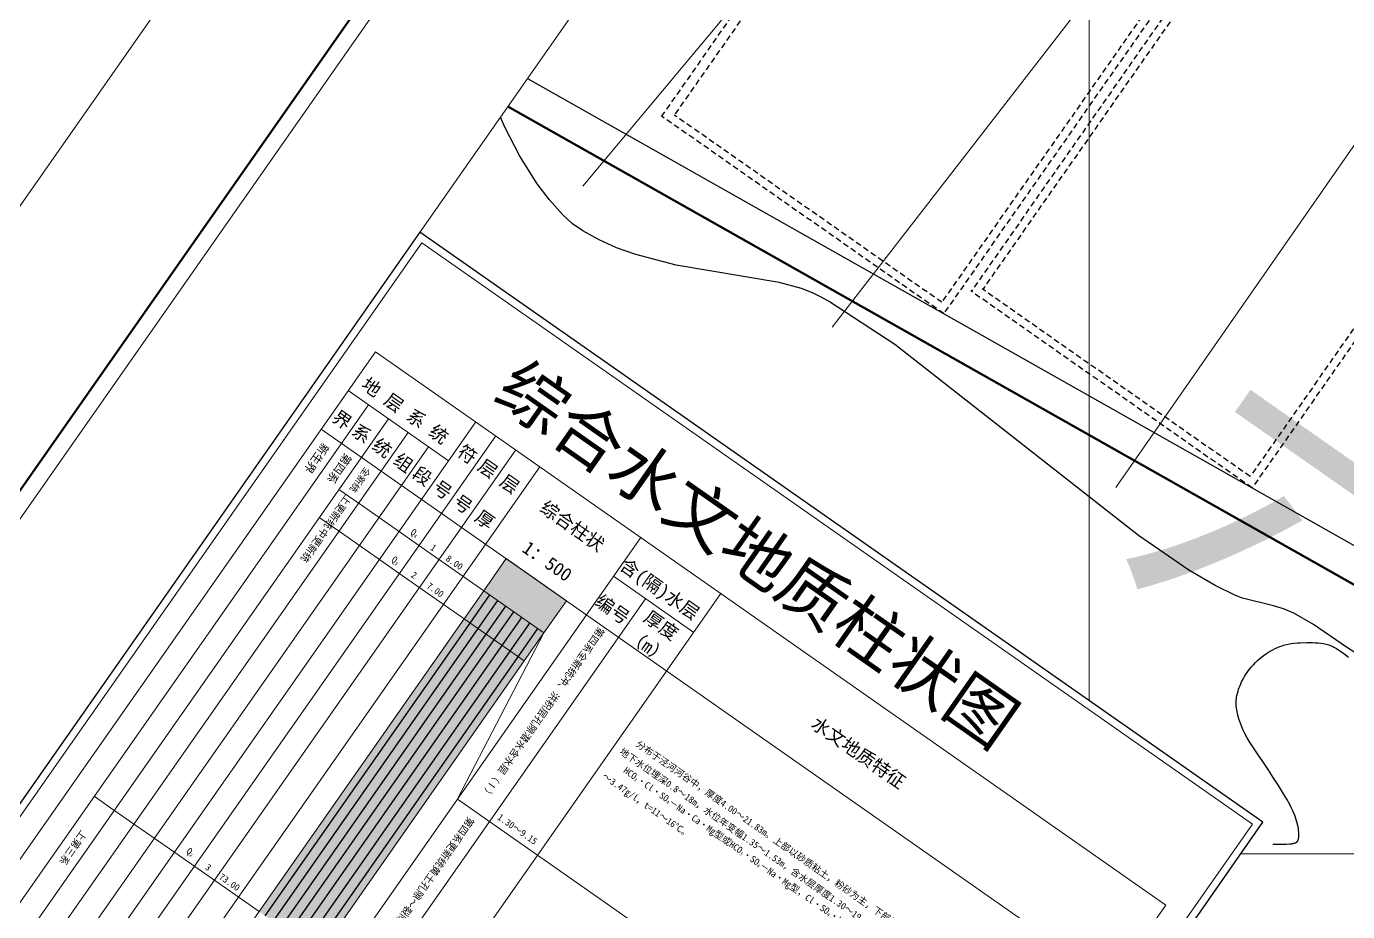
# Model space of a CAD drawing. Header units: inches. Extents: x 36473197 to 36486087, y 3899343 to 3911260.
# Drawn here: x 36474349 to 36475158, y 3906965 to 3907507 of the extents above; entities that cross this region are included whole.
import ezdxf

# ---------------------------------------------------------------- set-up
doc = ezdxf.new("R2010")
doc.units = ezdxf.units.IN
doc.header["$MEASUREMENT"] = 0
doc.linetypes.add('虚线', pattern=[0.0045, 0.00175, -0.001, 0.00175])
doc.layers.get('0').update_dxf_attribs({"lineweight": 0})
for name, color, linetype, lineweight in [('4煤底板等值线', 7, 'Continuous', 0), ('四盘区辅运巷', 7, 'Continuous', 0), ('图例区', 7, 'Continuous', 0), ('图形修饰', 7, 'Continuous', 0), ('填充层段', 7, 'Continuous', 0), ('填充岩性', 7, 'Continuous', 0), ('水系', 7, 'Continuous', 0), ('省界', 7, 'Continuous', 0), ('矿区拐点', 7, 'Continuous', 0), ('经纬网', 7, 'Continuous', 0), ('综合柱状', 7, 'Continuous', 0), ('西区开拓设计', 7, 'Continuous', 0), ('采掘图', 7, 'Continuous', 0)]:
    doc.layers.add(name, color=color, linetype=linetype, lineweight=lineweight)
doc.layers.add('保护煤柱', color=7, linetype='Continuous', lineweight=0, true_color=0xff0042)
doc.styles.add('@Batang', font='simfang.ttf')
doc.styles.add('宋体', font='SIMSUN.TTC')
doc.styles.add('黑体', font='simhei.ttf')
doc.linetypes.add('井田边界_1', pattern='A,0.02,-0.002,0.0025,[16,西北矿业高家堡煤矿2022年采掘接续图(2022.8.14).shx,S=3.93701e-05,R=0,X=0,Y=-0.0025],0.0025,-0.002,0.02', length=0.049)
doc.linetypes.add('保护煤柱', pattern='A,0.0195,-0.001,[6,西北矿业高家堡煤矿2022年采掘接续图(2022.8.14).shx,S=1.01575e-06,R=0,X=0,Y=0],0.0195', length=0.04)
doc.linetypes.add('地表土壤', pattern='A,0.002,[2,综合水文地质柱状图.shx,S=1.5748e-05,R=0,X=0,Y=0],0.004,[3,综合水文地质柱状图.shx,S=1.37008e-06,R=0,X=0,Y=0],0.00025,[4,综合水文地质柱状图.shx,S=1.37008e-06,R=0,X=0,Y=-0.001299],0.0005,[5,综合水文地质柱状图.shx,S=1.71654e-06,R=0,X=0,Y=-0.000433],0.00025,[6,综合水文地质柱状图.shx,S=1.54331e-06,R=0,X=0,Y=0],0.003', length=0.01)
doc.linetypes.add('实测不整合地层界线', pattern='A,0,[1,综合水文地质柱状图.shx,S=1.75591e-06,R=0,X=0,Y=-1.1e-05],-0.003999', length=0.003999)
doc.linetypes.add('省.自治区界限(已定)', pattern='A,0.003,-0.001639,[11,西北矿业高家堡煤矿2022年采掘接续图(2022.8.14).shx,S=6.53543e-07,R=0,X=0,Y=2.2e-05],-0.00134,[12,西北矿业高家堡煤矿2022年采掘接续图(2022.8.14).shx,S=6.53543e-07,R=0,X=0,Y=2.3e-05],-0.001021,0.003', length=0.01)

msp = doc.modelspace()

# ---------------------------------------------------------------- hatches: boundary and pattern name
at = {"layer": '填充层段', "true_color": 0xccffcc}
msp.add_hatch(color=254, dxfattribs=at).paths.add_polyline_path([(36474629.17, 3907161.26), (36474666.03, 3907135.45), (36474679.8, 3907155.1), (36474642.94, 3907180.92)], flags=17)
at = {"layer": '填充层段', "true_color": 0xeffef1}
msp.add_hatch(color=7, dxfattribs=at).paths.add_polyline_path([(36474629.17, 3907161.26), (36474617.13, 3907144.05), (36474653.99, 3907118.24), (36474666.03, 3907135.45)], flags=17)
at = {"layer": '填充层段', "true_color": 0xe5ffe5}
msp.add_hatch(color=7, dxfattribs=at).paths.add_polyline_path([(36474617.13, 3907144.05), (36474491.51, 3906964.66), (36474528.37, 3906938.85), (36474653.99, 3907118.24)], flags=17)
at = {"layer": '填充岩性', "lineweight": 25}
h = msp.add_hatch(dxfattribs=at)
h.set_pattern_fill('粗砾岩', color=256, scale=2500, angle=-35.00092, style=0, pattern_type=2)
h.set_pattern_definition([(62.50642, (36474635.41839, 3907161.46049), (635.5041242, 1221.37607154), [0.32529, -1951.40471]), (77.45062, (36474635.56855, 3907161.74904), (264.38691376, 1188.25483792), [0.32731, -1963.52732]), (92.21994, (36474635.63967, 3907162.06853), (57.52483282, -1486.91489118), [0.32651, -1958.71025]), (107.77822, (36474635.62702, 3907162.3948), (-454.45357614, 1416.93223096), [0.32651, -1958.71025]), (122.54753, (36474635.52733, 3907162.70571), (654.81649181, -1026.18973005), [0.32731, -1963.52732]), (137.49173, (36474635.35124, 3907162.98161), (1014.88380853, -930.39553695), [0.32529, -1951.40471]), (152.50642, (36474635.11144, 3907163.20141), (-1221.37607154, 635.5041242), [0.32529, -1951.40471]), (167.45062, (36474634.82289, 3907163.35158), (-1188.25483792, 264.38691376), [0.32731, -1963.52732]), (182.21994, (36474634.5034, 3907163.4227), (1486.91489118, 57.52483282), [0.32651, -1958.71025]), (197.77822, (36474634.17714, 3907163.41005), (-1416.93223096, -454.45357614), [0.32651, -1958.71025]), (212.54753, (36474633.86623, 3907163.31036), (1026.18973005, 654.81649181), [0.32731, -1963.52732]), (227.49173, (36474633.59032, 3907163.13426), (930.39553695, 1014.88380853), [0.32529, -1951.40471]), (242.50642, (36474633.37053, 3907162.89447), (-635.5041242, -1221.37607154), [0.32529, -1951.40471]), (257.45062, (36474633.22036, 3907162.60592), (-264.38691376, -1188.25483792), [0.32731, -1963.52732]), (272.21994, (36474633.14924, 3907162.28643), (-57.52483282, 1486.91489118), [0.32651, -1958.71025]), (287.77822, (36474633.16189, 3907161.96017), (454.45357614, -1416.93223096), [0.32651, -1958.71025]), (302.54753, (36474633.26158, 3907161.64925), (-654.81649181, 1026.18973005), [0.32731, -1963.52732]), (317.49173, (36474633.43767, 3907161.37335), (-1014.88380853, 930.39553695), [0.32529, -1951.40471]), (332.50642, (36474633.67747, 3907161.15355), (1221.37607154, -635.5041242), [0.32529, -1951.40471]), (347.45062, (36474633.96602, 3907161.00338), (1188.25483792, -264.38691376), [0.32731, -1963.52732]), (2.21994, (36474634.28551, 3907160.93227), (-1486.91489118, -57.52483282), [0.32651, -1958.71025]), (17.77822, (36474634.61177, 3907160.94491), (1416.93223096, 454.45357614), [0.32651, -1958.71025]), (32.54753, (36474634.92269, 3907161.04461), (-1026.18973005, -654.8164918), [0.32731, -1963.52732]), (47.49173, (36474635.19859, 3907161.2207), (-930.39553695, -1014.88380853), [0.32529, -1951.40471]), (62.50642, (36474624.97289, 3907159.61884), (635.5041242, 1221.37607154), [0.32529, -1951.40471]), (77.45062, (36474625.12306, 3907159.9074), (264.38691376, 1188.25483792), [0.32731, -1963.52732]), (92.21994, (36474625.19418, 3907160.22689), (57.52483282, -1486.91489118), [0.32651, -1958.71025]), (107.77822, (36474625.18153, 3907160.55315), (-454.45357614, 1416.93223096), [0.32651, -1958.71025]), (122.54753, (36474625.08184, 3907160.86406), (654.81649181, -1026.18973005), [0.32731, -1963.52732]), (137.49173, (36474624.90575, 3907161.13996), (1014.88380853, -930.39553695), [0.32529, -1951.40471]), (152.50642, (36474624.66595, 3907161.35976), (-1221.37607154, 635.5041242), [0.32529, -1951.40471]), (167.45062, (36474624.3774, 3907161.50993), (-1188.25483792, 264.38691376), [0.32731, -1963.52732]), (182.21994, (36474624.05791, 3907161.58105), (1486.91489118, 57.52483282), [0.32651, -1958.71025]), (197.77822, (36474623.73165, 3907161.5684), (-1416.93223096, -454.45357614), [0.32651, -1958.71025]), (212.54753, (36474623.42073, 3907161.46871), (1026.18973005, 654.81649181), [0.32731, -1963.52732]), (227.49173, (36474623.14483, 3907161.29261), (930.39553695, 1014.88380853), [0.32529, -1951.40471]), (242.50642, (36474622.92503, 3907161.05282), (-635.5041242, -1221.37607154), [0.32529, -1951.40471]), (257.45062, (36474622.77487, 3907160.76427), (-264.38691376, -1188.25483792), [0.32731, -1963.52732]), (272.21994, (36474622.70375, 3907160.44478), (-57.52483282, 1486.91489118), [0.32651, -1958.71025]), (287.77822, (36474622.7164, 3907160.11852), (454.45357614, -1416.93223096), [0.32651, -1958.71025]), (302.54753, (36474622.81609, 3907159.8076), (-654.81649181, 1026.18973005), [0.32731, -1963.52732]), (317.49173, (36474622.99218, 3907159.5317), (-1014.88380853, 930.39553695), [0.32529, -1951.40471]), (332.50642, (36474623.23198, 3907159.3119), (1221.37607154, -635.5041242), [0.32529, -1951.40471]), (347.45062, (36474623.52053, 3907159.16173), (1188.25483792, -264.38691376), [0.32731, -1963.52732]), (2.21994, (36474623.84002, 3907159.09062), (-1486.91489118, -57.52483282), [0.32651, -1958.71025]), (17.77822, (36474624.16628, 3907159.10326), (1416.93223096, 454.45357614), [0.32651, -1958.71025]), (32.54753, (36474624.47719, 3907159.20296), (-1026.18973005, -654.81649181), [0.32731, -1963.52732]), (47.49173, (36474624.7531, 3907159.37905), (-930.39553695, -1014.88380853), [0.32529, -1951.40471])])
h.paths.add_polyline_path([(36474629.17, 3907161.26), (36474666.03, 3907135.45), (36474679.8, 3907155.1), (36474642.93, 3907180.91)])
at = {"layer": '填充岩性', "lineweight": 30}
h = msp.add_hatch(dxfattribs=at)
h.set_pattern_fill('黄土', color=256, scale=3000, angle=-35.00092, style=0, pattern_type=2)
h.set_pattern_definition([(235, (36474621.06, 3907152.287), (19.659, -13.766), []), (235, (36474616.145, 3907155.73), (19.659, -13.766), []), (235, (36474625.975, 3907148.846), (19.659, -13.766), []), (235, (36474630.89, 3907145.404), (19.66, -13.766), [])])
h.paths.add_polyline_path([(36474617.13, 3907144.05), (36474653.99, 3907118.24), (36474666.03, 3907135.45), (36474629.17, 3907161.26)], flags=17)
h = msp.add_hatch(dxfattribs=at)
h.set_pattern_fill('黄土', color=256, scale=3000, angle=-35.00092, style=0, pattern_type=2)
h.set_pattern_definition([(234.999, (36474495.444, 3906972.895), (19.6594, -13.7662), []), (234.999, (36474490.53, 3906976.337), (19.6594, -13.7662), []), (234.999, (36474500.359, 3906969.454), (19.6594, -13.7662), []), (234.999, (36474505.274, 3906966.012), (19.6594, -13.7662), [])])
h.paths.add_polyline_path([(36474491.51, 3906964.66), (36474528.37, 3906938.85), (36474653.99, 3907118.24), (36474617.13, 3907144.05)], flags=17)

# ---------------------------------------------------------------- linework, layer by layer
at = {"lineweight": 15}
for p, q in [((36474642.94, 3907180.92), (36474629.17, 3907161.26)), ((36474629.17, 3907161.26), (36474617.13, 3907144.05)), ((36474679.8, 3907155.1), (36474666.03, 3907135.45)), ((36474692.09, 3907146.5), (36473761.12, 3905816.98)), ((36474617.13, 3907144.05), (36474491.51, 3906964.66)), ((36474666.03, 3907135.45), (36474613.37, 3907034.09)), ((36474666.03, 3907135.45), (36474653.99, 3907118.24)), ((36474653.99, 3907118.24), (36474528.37, 3906938.85)), ((36474491.51, 3906964.66), (36474376.05, 3906799.77))]:
    msp.add_line(p, q, dxfattribs=at)
at = {"linetype": '实测不整合地层界线', "lineweight": 18, "ltscale": 1000}
for p, q in [((36474629.17, 3907161.26), (36474666.03, 3907135.45)), ((36474617.13, 3907144.05), (36474653.99, 3907118.24))]:
    msp.add_line(p, q, dxfattribs=at)
at = {"lineweight": 15, "flags": 128}
for points in [[(36474562.76, 3907307.74), (36475046.98, 3906968.68)], [(36474546.09, 3907283.93), (36474607.53, 3907240.91)], [(36474558.53, 3907275.22), (36473611.02, 3905922.08)], [(36474570.76, 3907266.66), (36473623.25, 3905913.52)], [(36474624.2, 3907264.72), (36473660.02, 3905887.77)], [(36474582.95, 3907258.12), (36473635.44, 3905904.98)], [(36474636.49, 3907256.12), (36473672.31, 3905879.17)], [(36474529.55, 3907260.31), (36475013.77, 3906921.25)], [(36474595.36, 3907249.43), (36473647.85, 3905896.3)], [(36474648.77, 3907247.51), (36473684.59, 3905870.57)], [(36474663.52, 3907237.19), (36473699.34, 3905860.24)], [(36474540.45, 3907223.38), (36474555.45, 3907212.88), (36474594.77, 3907185.35), (36474629.17, 3907161.26)], [(36474528.41, 3907206.18), (36474543.4, 3907195.68), (36474582.72, 3907168.15), (36474617.13, 3907144.05)], [(36474725.3, 3907193.93), (36474692.09, 3907146.5)], [(36474708.63, 3907170.12), (36474757.77, 3907135.7)], [(36474774.45, 3907159.51), (36473810.26, 3905782.57)], [(36474728.28, 3907156.35), (36473780.78, 3905803.22)], [(36474390.57, 3907035.35), (36474400.59, 3907028.33), (36474439.9, 3907000.8), (36474479.22, 3906973.27), (36474491.51, 3906964.66)], [(36474613.01, 3907033.57), (36474700.79, 3906972.11), (36474755.84, 3906933.56), (36474934.69, 3906808.32)]]:
    msp.add_lwpolyline(points, dxfattribs=at)
at = {"linetype": '地表土壤', "lineweight": 20, "ltscale": 800, "flags": 128}
msp.add_lwpolyline([(36474642.9, 3907180.94), (36474679.8, 3907155.1)], dxfattribs=at)
at = {"layer": '4煤底板等值线', "color": 7, "linetype": 'Continuous', "lineweight": 0, "flags": 128}
for points in [[(36476262.53, 3909250.06), (36476235, 3909112.49), (36476207.95, 3909022.4), (36476177.56, 3908947.46), (36476143.11, 3908881.78), (36476102.61, 3908820.35), (36476052.61, 3908759.15), (36475984.49, 3908691.39), (36475473.92, 3908296.59), (36475262.06, 3908094.14), (36474689.85, 3907409.09)], [(36476622.87, 3908725.27), (36476618.71, 3908696.65), (36476612.36, 3908668.75), (36476605.54, 3908647.82), (36476596.96, 3908628.14), (36476589.36, 3908614.2), (36476580.75, 3908600.97), (36476567.74, 3908584.43), (36476553.04, 3908569.06), (36476532.42, 3908551.37), (36476519, 3908541.59), (36476485.52, 3908520.06), (36476438.78, 3908495.14), (36476256.98, 3908417.21), (36476182.98, 3908392.07), (36475951.5, 3908319.13), (36475802.81, 3908255.3), (36475644.77, 3908167.21), (36475489.17, 3908056.96), (36475339.13, 3907924.73), (36475116.57, 3907676.5), (36474842.55, 3907322.79)], [(36475016.29, 3907224.59), (36475263.68, 3907579.9)]]:
    msp.add_lwpolyline(points, dxfattribs=at)
at = {"layer": '保护煤柱', "color": 1, "linetype": '保护煤柱', "lineweight": 30, "ltscale": 3750, "true_color": 0xff0000, "flags": 128}
msp.add_lwpolyline([(36474656, 3907475.15), (36475244.13, 3907142.77), (36475445.83, 3907437.82), (36475555.4, 3907053.24), (36475779.91, 3906913.82), (36475673.27, 3906438.76)], dxfattribs=at)
at = {"layer": '四盘区辅运巷', "color": 7, "linetype": 'Continuous', "flags": 128}
for points in [[(36473197.18, 3905757.93), (36482207.75, 3899448.44), (36485936.09, 3904772.87), (36476925.52, 3911082.36), (36473197.18, 3905757.93)], [(36473350.38, 3905784.94), (36482180.74, 3899601.64), (36485782.89, 3904745.86), (36476952.53, 3910929.16), (36473350.38, 3905784.94)]]:
    msp.add_lwpolyline(points, dxfattribs=at)
at = {"layer": '四盘区辅运巷', "color": 7, "linetype": 'Continuous', "lineweight": 100, "flags": 128}
msp.add_lwpolyline([(36473336.46, 3905782.48), (36482183.2, 3899587.72), (36485796.81, 3904748.32), (36476950.07, 3910943.08), (36473336.46, 3905782.48)], dxfattribs=at)
at = {"layer": '图例区', "lineweight": 30}
for p, q in [((36474590.06, 3907380.98), (36473489.66, 3905809.49)), ((36475106.47, 3907019.38), (36474590.06, 3907380.98)), ((36474006.06, 3905447.89), (36475106.47, 3907019.38))]:
    msp.add_line(p, q, dxfattribs=at)
at = {"layer": '图例区'}
for p, q in [((36474562.76, 3907307.74), (36473598.58, 3905930.79)), ((36475046.98, 3906968.68), (36474082.8, 3905591.73))]:
    msp.add_line(p, q, dxfattribs=at)
at = {"layer": '图形修饰'}
for p, q in [((36474591.21, 3907374.51), (36473496.13, 3905810.64)), ((36475099.99, 3907018.24), (36474591.21, 3907374.51)), ((36474004.92, 3905454.37), (36475099.99, 3907018.24))]:
    msp.add_line(p, q, dxfattribs=at)
at = {"layer": '填充岩性', "const_width": 0.225}
msp.add_lwpolyline([(36474629.17, 3907161.26), (36474666.03, 3907135.45), (36474679.8, 3907155.1), (36474642.93, 3907180.91), (36474629.17, 3907161.26)], dxfattribs=at)
at = {"layer": '水系', "color": 151, "linetype": 'Continuous', "lineweight": 30, "true_color": 0x7fbfff, "flags": 128}
msp.add_lwpolyline([(36475112.64, 3907005.91), (36475116.55, 3907006.04), (36475120.7, 3907006.03), (36475122.68, 3907006.11), (36475123.63, 3907006.2), (36475124.08, 3907006.26), (36475124.53, 3907006.32), (36475124.96, 3907006.41), (36475125.37, 3907006.5), (36475125.57, 3907006.55), (36475125.77, 3907006.61), (36475126.15, 3907006.74), (36475126.33, 3907006.81), (36475126.51, 3907006.88), (36475126.68, 3907006.96), (36475126.84, 3907007.05), (36475126.92, 3907007.1), (36475127, 3907007.14), (36475127.07, 3907007.19), (36475127.15, 3907007.24), (36475127.22, 3907007.29), (36475127.29, 3907007.35), (36475127.36, 3907007.41), (36475127.42, 3907007.47), (36475127.48, 3907007.53), (36475127.54, 3907007.6), (36475127.6, 3907007.68), (36475127.65, 3907007.75), (36475127.71, 3907007.83), (36475127.76, 3907007.91), (36475127.8, 3907007.99), (36475127.85, 3907008.07), (36475127.94, 3907008.24), (36475128.01, 3907008.42), (36475128.09, 3907008.6), (36475128.15, 3907008.79), (36475128.21, 3907008.99), (36475128.27, 3907009.18), (36475128.32, 3907009.39), (36475128.36, 3907009.6), (36475128.43, 3907010.02), (36475128.48, 3907010.47), (36475128.52, 3907010.92), (36475128.54, 3907011.39), (36475128.54, 3907011.87), (36475128.53, 3907012.36), (36475128.47, 3907013.37), (36475128.36, 3907014.41), (36475128.21, 3907015.47), (36475128.01, 3907016.56), (36475127.52, 3907018.75), (36475126.9, 3907020.94), (36475126.21, 3907023.06), (36475125.46, 3907024.97), (36475124.67, 3907026.78), (36475123.82, 3907028.53), (36475122.93, 3907030.24), (36475121.02, 3907033.59), (36475119.01, 3907036.88), (36475115.94, 3907041.86), (36475112.83, 3907046.79), (36475109.67, 3907051.69), (36475106.45, 3907056.55), (36475103.12, 3907061.38), (36475099.87, 3907066.23), (36475098.32, 3907068.69), (36475096.85, 3907071.18), (36475095.47, 3907073.72), (36475094.19, 3907076.33), (36475093.3, 3907078.44), (36475092.49, 3907080.6), (36475091.77, 3907082.79), (36475091.15, 3907085), (36475090.89, 3907086.11), (36475090.66, 3907087.22), (36475090.46, 3907088.33), (36475090.29, 3907089.45), (36475090.16, 3907090.56), (36475090.08, 3907091.67), (36475090.05, 3907092.78), (36475090.05, 3907093.34), (36475090.07, 3907093.89), (36475090.12, 3907094.48), (36475090.19, 3907095.07), (36475090.36, 3907096.25), (36475090.6, 3907097.42), (36475090.88, 3907098.59), (36475091.21, 3907099.75), (36475091.58, 3907100.9), (36475091.98, 3907102.05), (36475092.43, 3907103.18), (36475092.91, 3907104.3), (36475093.42, 3907105.41), (36475093.96, 3907106.5), (36475094.54, 3907107.58), (36475095.14, 3907108.65), (36475095.78, 3907109.69), (36475097.13, 3907111.72), (36475098.23, 3907113.17), (36475099.39, 3907114.57), (36475100.6, 3907115.91), (36475101.85, 3907117.21), (36475103.16, 3907118.46), (36475104.51, 3907119.66), (36475105.9, 3907120.8), (36475107.34, 3907121.89), (36475108.61, 3907122.77), (36475109.91, 3907123.61), (36475111.23, 3907124.4), (36475112.57, 3907125.15), (36475113.94, 3907125.85), (36475115.33, 3907126.5), (36475116.74, 3907127.09), (36475118.17, 3907127.6), (36475119.09, 3907127.87), (36475120.01, 3907128.11), (36475121.88, 3907128.52), (36475123.78, 3907128.84), (36475125.69, 3907129.09), (36475127.61, 3907129.27), (36475129.54, 3907129.39), (36475133.43, 3907129.48), (36475136.85, 3907129.46), (36475138.55, 3907129.39), (36475140.25, 3907129.27), (36475141.92, 3907129.08), (36475143.58, 3907128.83), (36475144.39, 3907128.68), (36475145.2, 3907128.5), (36475146, 3907128.29), (36475146.78, 3907128.06), (36475147.61, 3907127.75), (36475148.42, 3907127.4), (36475149.21, 3907127.03), (36475150, 3907126.63), (36475151.54, 3907125.77), (36475153.06, 3907124.83), (36475154.55, 3907123.83), (36475156.01, 3907122.78), (36475158.89, 3907120.54)], dxfattribs=at)
at = {"layer": '省界', "linetype": '省.自治区界限(已定)', "lineweight": 30, "ltscale": 5000, "flags": 128}
msp.add_lwpolyline([(36475584.1, 3907007.49), (36475581.2, 3907009.49), (36475580.19, 3907010.11), (36475561.14, 3907018.75), (36475558.18, 3907020.43), (36475556.77, 3907021.36), (36475555.42, 3907022.39), (36475553.94, 3907023.73), (36475551.89, 3907025.97), (36475550.04, 3907028.39), (36475548.42, 3907030.95), (36475547.05, 3907033.64), (36475546.33, 3907035.5), (36475546, 3907036.62), (36475545.52, 3907038.9), (36475545.13, 3907042.4), (36475545.06, 3907044.77), (36475545.28, 3907049.54), (36475545.97, 3907054.27), (36475547.29, 3907059.16), (36475555.77, 3907083.1), (36475558.16, 3907092.85), (36475558.86, 3907097.75), (36475558.98, 3907099.39), (36475558.9, 3907103.3), (36475557.95, 3907111.15), (36475547.5, 3907168.39), (36475535.87, 3907200.72), (36475524.86, 3907239.64), (36475520.39, 3907252.27), (36475488.84, 3907315.65), (36475472.38, 3907342.32), (36475453.03, 3907379.55), (36475450.98, 3907382.64), (36475449.48, 3907384.49), (36475448.27, 3907385.72), (36475447.4, 3907386.45), (36475446.71, 3907386.94), (36475446.23, 3907387.23), (36475445.74, 3907387.47), (36475445, 3907387.76), (36475443.97, 3907388.07), (36475442.9, 3907388.31), (36475440.68, 3907388.61), (36475438.4, 3907388.71), (36475435.97, 3907388.62), (36475433.4, 3907388.33), (36475429.61, 3907387.56), (36475425.89, 3907386.43), (36475422.27, 3907384.99), (36475415.98, 3907381.67), (36475413.62, 3907380.1), (36475412.53, 3907379.23), (36475411.52, 3907378.27), (36475411.05, 3907377.73), (36475410.2, 3907376.57), (36475409.08, 3907374.69), (36475408.15, 3907372.7), (36475407.39, 3907370.63), (36475406.82, 3907368.51), (36475406.69, 3907367.8), (36475406.51, 3907366.13), (36475406.45, 3907364.46), (36475406.6, 3907361.09), (36475407.51, 3907354.26), (36475408.81, 3907346.88), (36475409.07, 3907344.18), (36475409.09, 3907342.42), (36475408.99, 3907341.12), (36475408.86, 3907340.27), (36475408.76, 3907339.85), (36475408.59, 3907339.29), (36475408.14, 3907338.18), (36475407.28, 3907336.57), (36475405.9, 3907334.5), (36475402.52, 3907330.48), (36475400.48, 3907328.41), (36475398.31, 3907326.53), (36475396.58, 3907325.26), (36475394.76, 3907324.16), (36475393.09, 3907323.41), (36475391.36, 3907322.79), (36475387.78, 3907321.83), (36475384.09, 3907321.15), (36475377.05, 3907320.46), (36475337.06, 3907320.85), (36475328.97, 3907320.17), (36475325.02, 3907319.54), (36475319.58, 3907318.23), (36475315.8, 3907316.96), (36475313.64, 3907316), (36475312.27, 3907315.26), (36475310.97, 3907314.42), (36475310.35, 3907313.95), (36475309.76, 3907313.44), (36475309.07, 3907312.72), (36475308.42, 3907311.95), (36475307.23, 3907310.29), (36475306.2, 3907308.51), (36475305.34, 3907306.65), (36475304.66, 3907304.74), (36475304.28, 3907303.29), (36475304.03, 3907301.85), (36475303.95, 3907300.89), (36475303.95, 3907299.95), (36475303.98, 3907299.49), (36475304.04, 3907299.04), (36475304.13, 3907298.66), (36475304.37, 3907297.91), (36475304.68, 3907297.19), (36475305.23, 3907296.12), (36475306.11, 3907294.74), (36475308.24, 3907292.05), (36475317.97, 3907281.01), (36475321.63, 3907276.18), (36475323.24, 3907273.7), (36475324.63, 3907271.13), (36475325.48, 3907269.12), (36475325.72, 3907268.43), (36475326.13, 3907266.74), (36475326.52, 3907264.11), (36475326.65, 3907261.43), (36475326.52, 3907258.76), (36475326.29, 3907257), (36475325.91, 3907255.29), (36475325.66, 3907254.45), (36475325.37, 3907253.69), (36475324.67, 3907252.22), (36475323.42, 3907250.1), (36475321.48, 3907247.4), (36475318.22, 3907243.55), (36475299.85, 3907225.69), (36475288.97, 3907212.75), (36475270.73, 3907187.91), (36475267.17, 3907182.1), (36475265.3, 3907178.34), (36475264.38, 3907176), (36475263.75, 3907173.75), (36475262.88, 3907169.12), (36475262.23, 3907162), (36475262.14, 3907157.23), (36475263.47, 3907128.78), (36475263.26, 3907124.18), (36475262.91, 3907121.24), (36475262.33, 3907118.46), (36475261.94, 3907117.15), (36475261.46, 3907115.9), (36475260.89, 3907114.73), (36475260.39, 3907113.92), (36475260.01, 3907113.41), (36475259.59, 3907112.93), (36475259.36, 3907112.71), (36475259.01, 3907112.43), (36475258.26, 3907111.94), (36475257.02, 3907111.29), (36475255.21, 3907110.56), (36475249.16, 3907108.81), (36475245.95, 3907108.12), (36475239.37, 3907107.26), (36475232.61, 3907106.96), (36475225.8, 3907107.11), (36475211.65, 3907108.54), (36475184.68, 3907113.77), (36475176.81, 3907116.02), (36475172.26, 3907117.76), (36475168.46, 3907119.69), (36475157.57, 3907126.67), (36475137.52, 3907140.63), (36475125.41, 3907147.46), (36475119.09, 3907150.24), (36475112.89, 3907152.07), (36475094, 3907156.71), (36475089.67, 3907158.35), (36475077.17, 3907164.39), (36475061.15, 3907173.79), (36475030.26, 3907195.05), (36474880.95, 3907312.09), (36474840.25, 3907338.67), (36474835.45, 3907341.38), (36474830.53, 3907343.82), (36474823.89, 3907346.36), (36474810.12, 3907350.23), (36474747.05, 3907360.8), (36474722.39, 3907367.21), (36474710.43, 3907371.46), (36474699.89, 3907376.18), (36474689.84, 3907381.8), (36474683.59, 3907386.17), (36474677.57, 3907391.63), (36474669.35, 3907400.77), (36474661.91, 3907410.63), (36474651.31, 3907427.62), (36474642.06, 3907445.36), (36474639.46, 3907451.52)], dxfattribs=at)
at = {"layer": '矿区拐点', "color": 7, "linetype": '井田边界_1', "lineweight": 60, "ltscale": 5000, "flags": 128}
msp.add_lwpolyline([(36474643.92, 3907457.9), (36475258.47, 3907110.59), (36475446.47, 3907385.6), (36475546.47, 3907034.59), (36475765.47, 3906898.59), (36475467.02, 3905569.09)], dxfattribs=at)
at = {"layer": '经纬网', "color": 7, "linetype": 'Continuous', "lineweight": 9}
for p, q in [((36475000, 3907966.41), (36475000, 3907093.93)), ((36482389.41, 3907000), (36475092.9, 3907000))]:
    msp.add_line(p, q, dxfattribs=at)
at = {"layer": '经纬网', "color": 7, "linetype": 'Continuous', "lineweight": 9, "flags": 128}
msp.add_lwpolyline([(36482156.19, 3899740.92), (36473489.66, 3905809.49), (36476977.08, 3910789.88), (36485643.61, 3904721.3), (36482156.19, 3899740.92)], dxfattribs=at)
at = {"layer": '西区开拓设计', "color": 7, "linetype": '虚线', "lineweight": 30, "ltscale": 2000}
for p, q in [((36475736.81, 3908878.42), (36474738.09, 3907452.07)), ((36475742.09, 3908875.5), (36474745.87, 3907452.72)), ((36475918.79, 3908779.16), (36474909.7, 3907338.01)), ((36475923.19, 3908776.73), (36474910.93, 3907331.05)), ((36475928.48, 3908773.82), (36474927.82, 3907344.71)), ((36475932.88, 3908771.39), (36474934.79, 3907345.94)), ((36476108.38, 3908673.34), (36475098.62, 3907231.22)), ((36476112.78, 3908670.91), (36475099.85, 3907224.26)), ((36474910.93, 3907331.05), (36474738.09, 3907452.07)), ((36474909.7, 3907338.01), (36474745.87, 3907452.72)), ((36475099.85, 3907224.26), (36474927.44, 3907344.98)), ((36475098.62, 3907231.22), (36474934.41, 3907346.21))]:
    msp.add_line(p, q, dxfattribs=at)
at = {"layer": '采掘图', "linetype": 'Continuous', "flags": 128}
msp.add_lwpolyline([(36476977.08, 3910789.88), (36485643.61, 3904721.3), (36482156.19, 3899740.92), (36473489.66, 3905809.49), (36476977.08, 3910789.88)], dxfattribs=at)

# ---------------------------------------------------------------- texts
at = {"layer": '综合柱状', "color": 7, "style": '宋体'}
for s, height, p in [('综合水文地质柱状图', 30.69, (36474633.8, 3907279.27)), ('地 层 系 统', 8.203, (36474553.49, 3907285.92)), ('界', 8.2, (36474535.46, 3907265.84)), ('系', 8.2, (36474547.45, 3907257.45)), ('统', 8.2, (36474560.04, 3907248.63)), ('符', 8.2, (36474612.22, 3907244.69)), ('组', 8.2, (36474573.02, 3907239.54)), ('层', 8.2, (36474624.77, 3907235.9)), ('段', 8.2, (36474584.62, 3907231.41)), ('层', 8.2, (36474638.16, 3907226.52)), ('号', 8.2, (36474596.99, 3907222.94)), ('号', 8.2, (36474609.54, 3907214.15)), ('综合柱状', 8.203, (36474662.79, 3907210.49)), ('厚', 8.2, (36474622.93, 3907204.77)), ('1：500', 8.203, (36474652.05, 3907185.61)), ('含(隔)水层', 8.203, (36474711.8, 3907174.95)), ('编号', 8.203, (36474696.65, 3907152.89)), ('厚度', 8.203, (36474726.43, 3907143.2)), ('（m）', 8.203, (36474715.95, 3907131.96)), ('水文地质特征', 8.203, (36474828.96, 3907078.01))]:
    msp.add_text(s, height=height, rotation=324.99908, dxfattribs=at).set_placement(p)
at = {"layer": '综合柱状'}
for s, height, rotation, style, p in [('新生界', 5, 234.99908, '@Batang', (36474530.61, 3907252.23)), ('第四系', 5, 234.99908, '@Batang', (36474544.44, 3907245.93)), ('全新统', 4.092, 234.99908, '@Batang', (36474556.64, 3907237.38)), ('上更新统', 4.424, 234.99908, '@Batang', (36474544.72, 3907220.54)), ('中更新统', 4.424, 234.99908, '@Batang', (36474530.54, 3907200.29)), ('1', 4.1, 324.99908, '宋体', (36474596.04, 3907186.71)), ('8.00', 4.102, 324.99908, '宋体', (36474605.47, 3907180.1)), ('2', 4.1, 324.99908, '宋体', (36474584.17, 3907170)), ('7.00', 4.102, 324.99908, '宋体', (36474593.72, 3907163.31)), ('第四系全新统冲、洪积层孔隙潜水含水层（Ⅰ）', 4.4243, 234.99908, '@Batang', (36474699.78, 3907139.61)), ('地下水位埋深0.8～18m，水位年变幅1.35～1.53m，含水层厚度1.30～19.20m，平均6.86m。水质类型为', 4.1017, 324.99908, '宋体', (36474711.93, 3907061.81)), ('  分布于泾河河谷中，厚度4.00～21.83m。上部以砂质粘土，粉砂为主，下部为中粗粒砂及卵砾石层。', 4.1017, 324.99908, '宋体', (36474717.34, 3907069.53)), ('～3.47g/l，t=11～16℃。', 4.1017, 324.99908, '宋体', (36474701.3, 3907046.63)), ('第四系更新统黄土孔隙～裂隙潜水含水层（Ⅱ）', 4.4243, 234.99908, '@Batang', (36474619.96, 3907023.13)), ('1.30～9.15', 4.102, 324.99908, '宋体', (36474637.15, 3907021.56)), ('上第三系', 4.424, 234.99908, '@Batang', (36474382.69, 3907014.94)), ('3', 4.1, 324.99908, '宋体', (36474458.15, 3906990.89)), ('73.00', 4.102, 324.99908, '宋体', (36474466.55, 3906985))]:
    msp.add_text(s, height=height, rotation=rotation, dxfattribs=dict(at, style=style)).set_placement(p)
at = {"layer": '综合柱状', "attachment_point": 5, "rotation": 324.99908, "style": '宋体'}
for s, insert, char_height, width in [('\\A1;Q{\\H0.5x;\\S^ 4;}', (36474586.59, 3907196.28), 4.1017, 7.1993), ('\\A1;Q{\\H0.5x;\\S^ 3;}', (36474574.91, 3907179.44), 4.1017, 7.1993), ('\\A1;HCO{\\H0.5x;\\S^ 3;}·Cl·SO{\\H0.5x;\\S^ 4;}－Na·Ca·Mg型或HCO{\\H0.5x;\\S^ 3;}·SO{\\H0.5x;\\S^ 4;}－Na·Mg型，Cl·SO{\\H0.5x;\\S^ 4;}·HCO{\\H0.5x;\\S^ 3;}－Na·Mg·Ca型，矿化度M=0.997', (36474818.12, 3906979.17), 4.10173, 403.1587), ('\\A1;Q{\\H0.5x;\\S^ 2;}', (36474449.27, 3907000.83), 4.1017, 7.1993)]:
    msp.add_mtext(s, dxfattribs=dict(at, insert=insert, char_height=char_height, width=width))
at = {"layer": '西区开拓设计', "color": 1, "lineweight": 30, "true_color": 0xff0000, "style": '黑体'}
msp.add_text('六盘区', height=158, rotation=325, dxfattribs=at).set_placement((36475017.69, 3907189.94, -0.2))

doc.saveas('drawing.dxf')
